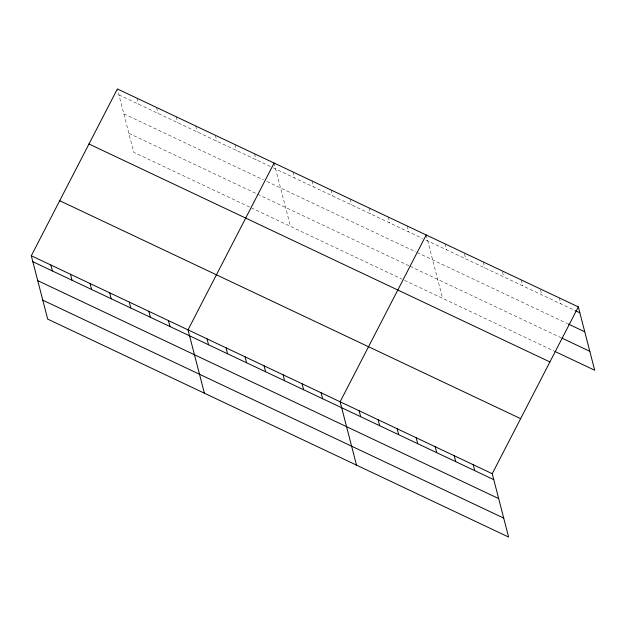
<?xml version="1.0" encoding="UTF-8"?>
<svg xmlns="http://www.w3.org/2000/svg" width="626" height="626" viewBox="0 0 626 626"><rect width="100%" height="100%" fill="white"/><g stroke="black" fill="none" stroke-linecap="round" stroke-linejoin="round"><path stroke-width="0.47" stroke-dasharray="3.13 2.35" d="M118.924 94.894L272.232 167.385M273.085 167.791L422.566 238.467M426.016 240.102L575.537 310.801M123.823 113.838L263.507 179.889M266.911 181.501L416.227 252.098M417.088 252.505L567.469 323.619M128.87 133.354L256.629 193.763M257.482 194.17L409.177 265.894M410.038 266.308L561.279 337.821M249.602 207.073L133.768 152.298L117.602 89.8M251.308 207.879L401.97 279.118M404.568 280.346L554.08 351.045M559.3 297.906L560.841 303.853M540.512 289.768L541.826 294.862M521.278 279.932L522.812 285.871M502.482 271.786L503.797 276.88M483.249 261.95L484.79 267.889M464.453 253.804L465.775 258.906M445.227 243.968L446.761 249.915M426.212 234.977L442.59 298.328M407.197 225.986L408.731 231.933M388.183 216.995L389.724 222.942M369.168 208.004L370.709 213.951M350.153 199.013L351.695 204.96M331.146 190.022L332.68 195.969M312.131 181.031L313.665 186.978M293.117 172.04L294.65 177.987M274.102 163.05L290.487 226.401M254.516 153.793L256.05 159.732M234.922 144.528L236.464 150.475M215.336 135.263L216.87 141.21M195.742 125.998L197.284 131.945M176.156 116.741L177.69 122.68M156.563 107.476L158.104 113.423M136.977 98.212L138.51 104.159"/><path stroke-width="0.94" d="M578.314 306.897L492.232 473.702L508.617 537.053L47.686 319.103L31.3 255.752L117.383 88.947L578.314 306.897L594.7 370.248L554.941 351.452M274.102 163.05L188.019 329.855L204.397 393.206M426.212 234.977L340.121 401.775L356.507 465.126M575.537 310.801L579.856 312.844M568.33 324.025L584.754 331.788M562.148 338.228L589.802 351.303M88.978 143.996L549.91 361.945M59.705 200.703L520.636 418.653M31.3 255.752L492.232 473.702M32.834 261.699L493.765 479.649M37.74 280.644L498.664 498.586M42.787 300.159L503.719 518.109M473.217 464.711L474.758 470.658M454.202 455.72L455.744 461.667M435.187 446.729L436.729 452.676M416.18 437.738L417.714 443.685M397.166 428.747L398.699 434.694M378.151 419.756L379.685 425.703M359.136 410.766L360.678 416.713M321.107 392.784L322.648 398.731M302.1 383.801L303.633 389.74M283.085 374.81L284.619 380.749M264.07 365.819L265.604 371.758M245.056 356.828L246.597 362.767M226.041 347.837L227.582 353.784M207.026 338.846L208.568 344.793M168.425 320.59L169.967 326.537M148.839 311.325L150.373 317.272M129.246 302.068L130.787 308.008M109.66 292.804L111.193 298.751M90.066 283.539L91.607 289.486M70.48 274.274L72.013 280.221M50.886 265.017L52.427 270.956"/></g></svg>
